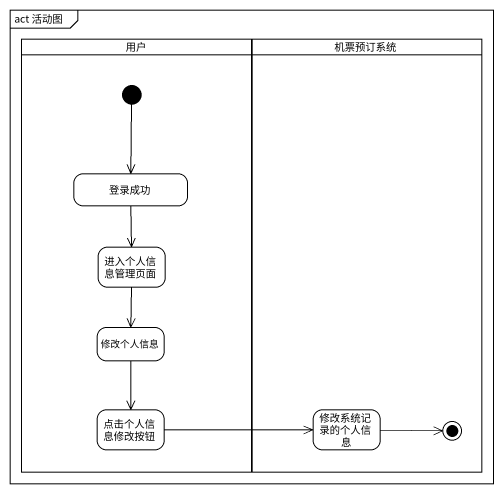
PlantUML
@startuml
mainframe act 活动图
hide empty description
state 用户 <<partition>> {
  state 登录成功
  state 进入个人信息管理页面
  state 修改个人信息
  state 点击个人信息修改按钮
  [*] --> 登录成功
}
state 机票预订系统 <<partition>> {
  state 修改系统记录的个人信息
  修改系统记录的个人信息 -right-> [*]
}
登录成功 --> 进入个人信息管理页面
进入个人信息管理页面 --> 修改个人信息
修改个人信息 --> 点击个人信息修改按钮
点击个人信息修改按钮 -right-> 修改系统记录的个人信息
@enduml
